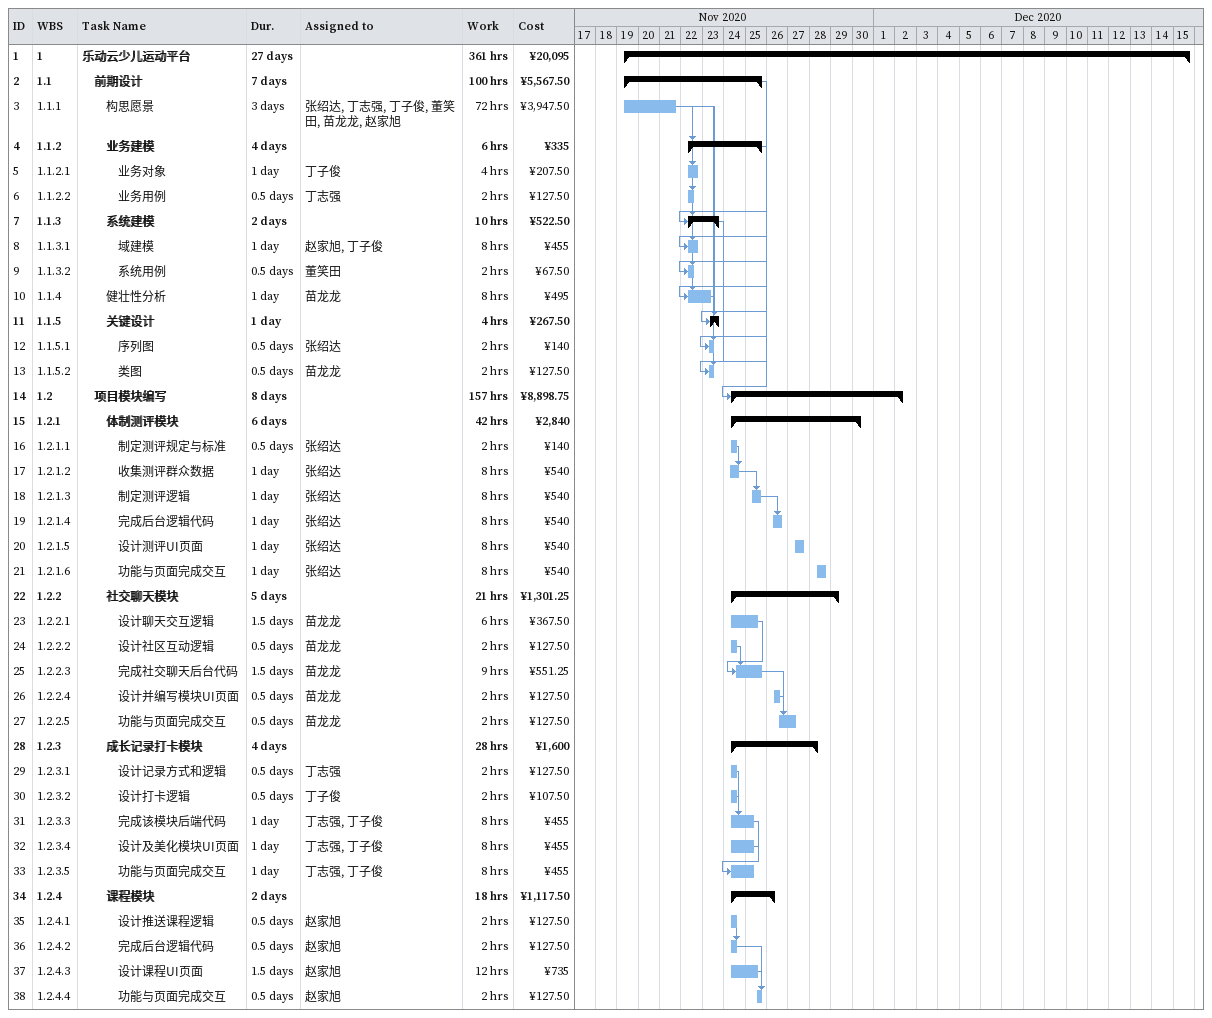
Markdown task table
| ID | WBS | Task | Duration | Start | Finish | Predecessors | Resources | Work (h) | Cost (¥) |
|---|---|---|---|---|---|---|---|---|---|
| 1 | 1 | **乐动云少儿运动平台** | 27d | 2020-11-19 | 2020-12-15 |  |  | 361 | 20095 |
| 2 | 1.1 | **前期设计** | 7d | 2020-11-19 | 2020-11-25 |  |  | 100 | 5567.50 |
| 3 | 1.1.1 | 构思愿景 | 3d | 2020-11-19 | 2020-11-21 |  | 张绍达, 丁志强, 丁子俊, 董笑田, 苗龙龙, 赵家旭 | 72 | 3947.50 |
| 4 | 1.1.2 | **业务建模** | 4d | 2020-11-22 | 2020-11-25 | 3 |  | 6 | 335 |
| 5 | 1.1.2.1 | 业务对象 | 1d | 2020-11-22 | 2020-11-22 | 3 | 丁子俊 | 4 | 207.50 |
| 6 | 1.1.2.2 | 业务用例 | 0.5d | 2020-11-22 | 2020-11-22 | 3 | 丁志强 | 2 | 127.50 |
| 7 | 1.1.3 | **系统建模** | 2d | 2020-11-22 | 2020-11-23 | 3, 4 |  | 10 | 522.50 |
| 8 | 1.1.3.1 | 域建模 | 1d | 2020-11-22 | 2020-11-22 | 3, 4 | 赵家旭, 丁子俊 | 8 | 455 |
| 9 | 1.1.3.2 | 系统用例 | 0.5d | 2020-11-22 | 2020-11-22 | 3, 4 | 董笑田 | 2 | 67.50 |
| 10 | 1.1.4 | 健壮性分析 | 1d | 2020-11-22 | 2020-11-23 | 3, 4, 7 | 苗龙龙 | 8 | 495 |
| 11 | 1.1.5 | **关键设计** | 1d | 2020-11-23 | 2020-11-23 | 3, 4, 7, 10 |  | 4 | 267.50 |
| 12 | 1.1.5.1 | 序列图 | 0.5d | 2020-11-23 | 2020-11-23 | 3, 4, 7, 10 | 张绍达 | 2 | 140 |
| 13 | 1.1.5.2 | 类图 | 0.5d | 2020-11-23 | 2020-11-23 | 3, 4, 7, 10 | 苗龙龙 | 2 | 127.50 |
| 14 | 1.2 | **项目模块编写** | 8d | 2020-11-24 | 2020-12-02 | 2 |  | 157 | 8898.75 |
| 15 | 1.2.1 | **体制测评模块** | 6d | 2020-11-24 | 2020-11-30 |  |  | 42 | 2840 |
| 16 | 1.2.1.1 | 制定测评规定与标准 | 0.5d | 2020-11-24 | 2020-11-24 |  | 张绍达 | 2 | 140 |
| 17 | 1.2.1.2 | 收集测评群众数据 | 1d | 2020-11-24 | 2020-11-24 | 16 | 张绍达 | 8 | 540 |
| 18 | 1.2.1.3 | 制定测评逻辑 | 1d | 2020-11-25 | 2020-11-25 | 17 | 张绍达 | 8 | 540 |
| 19 | 1.2.1.4 | 完成后台逻辑代码 | 1d | 2020-11-26 | 2020-11-26 | 18 | 张绍达 | 8 | 540 |
| 20 | 1.2.1.5 | 设计测评UI页面 | 1d | 2020-11-27 | 2020-11-27 |  | 张绍达 | 8 | 540 |
| 21 | 1.2.1.6 | 功能与页面完成交互 | 1d | 2020-11-28 | 2020-11-28 |  | 张绍达 | 8 | 540 |
| 22 | 1.2.2 | **社交聊天模块** | 5d | 2020-11-24 | 2020-11-29 |  |  | 21 | 1301.25 |
| 23 | 1.2.2.1 | 设计聊天交互逻辑 | 1.5d | 2020-11-24 | 2020-11-25 |  | 苗龙龙 | 6 | 367.50 |
| 24 | 1.2.2.2 | 设计社区互动逻辑 | 0.5d | 2020-11-24 | 2020-11-24 |  | 苗龙龙 | 2 | 127.50 |
| 25 | 1.2.2.3 | 完成社交聊天后台代码 | 1.5d | 2020-11-24 | 2020-11-25 | 23, 24 | 苗龙龙 | 9 | 551.25 |
| 26 | 1.2.2.4 | 设计并编写模块UI页面 | 0.5d | 2020-11-26 | 2020-11-26 |  | 苗龙龙 | 2 | 127.50 |
| 27 | 1.2.2.5 | 功能与页面完成交互 | 0.5d | 2020-11-26 | 2020-11-27 | 25, 26 | 苗龙龙 | 2 | 127.50 |
| 28 | 1.2.3 | **成长记录打卡模块** | 4d | 2020-11-24 | 2020-11-28 |  |  | 28 | 1600 |
| 29 | 1.2.3.1 | 设计记录方式和逻辑 | 0.5d | 2020-11-24 | 2020-11-24 |  | 丁志强 | 2 | 127.50 |
| 30 | 1.2.3.2 | 设计打卡逻辑 | 0.5d | 2020-11-24 | 2020-11-24 |  | 丁子俊 | 2 | 107.50 |
| 31 | 1.2.3.3 | 完成该模块后端代码 | 1d | 2020-11-24 | 2020-11-25 | 29, 30 | 丁志强, 丁子俊 | 8 | 455 |
| 32 | 1.2.3.4 | 设计及美化模块UI页面 | 1d | 2020-11-24 | 2020-11-25 |  | 丁志强, 丁子俊 | 8 | 455 |
| 33 | 1.2.3.5 | 功能与页面完成交互 | 1d | 2020-11-24 | 2020-11-25 | 31, 32 | 丁志强, 丁子俊 | 8 | 455 |
| 34 | 1.2.4 | **课程模块** | 2d | 2020-11-24 | 2020-11-26 |  |  | 18 | 1117.50 |
| 35 | 1.2.4.1 | 设计推送课程逻辑 | 0.5d | 2020-11-24 | 2020-11-24 |  | 赵家旭 | 2 | 127.50 |
| 36 | 1.2.4.2 | 完成后台逻辑代码 | 0.5d | 2020-11-24 | 2020-11-24 | 35 | 赵家旭 | 2 | 127.50 |
| 37 | 1.2.4.3 | 设计课程UI页面 | 1.5d | 2020-11-24 | 2020-11-25 |  | 赵家旭 | 12 | 735 |
| 38 | 1.2.4.4 | 功能与页面完成交互 | 0.5d | 2020-11-25 | 2020-11-25 | 36, 37 | 赵家旭 | 2 | 127.50 |
